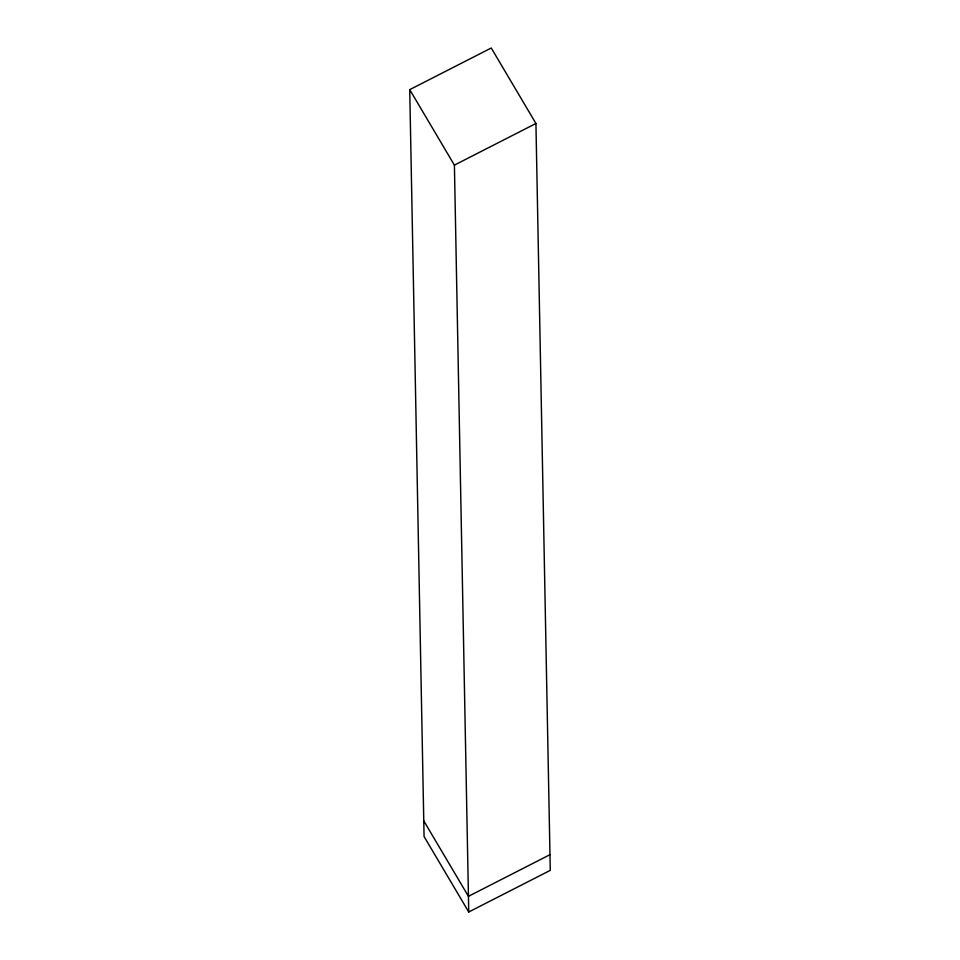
<?xml version="1.0" encoding="UTF-8"?>
<svg xmlns="http://www.w3.org/2000/svg" width="960" height="960" viewBox="0 0 960 960"><rect width="100%" height="100%" fill="white"/><g stroke="black" fill="none" stroke-linecap="round" stroke-linejoin="round"><path stroke-width="1.44" d="M409.728 89.64L491.256 48L535.932 123.48L550.272 870.36L468.744 912L424.068 836.52L409.728 89.64L454.404 165.12L468.744 912M454.404 165.12L535.932 123.48M549.972 854.688L468.444 896.328L423.768 820.86"/></g></svg>
